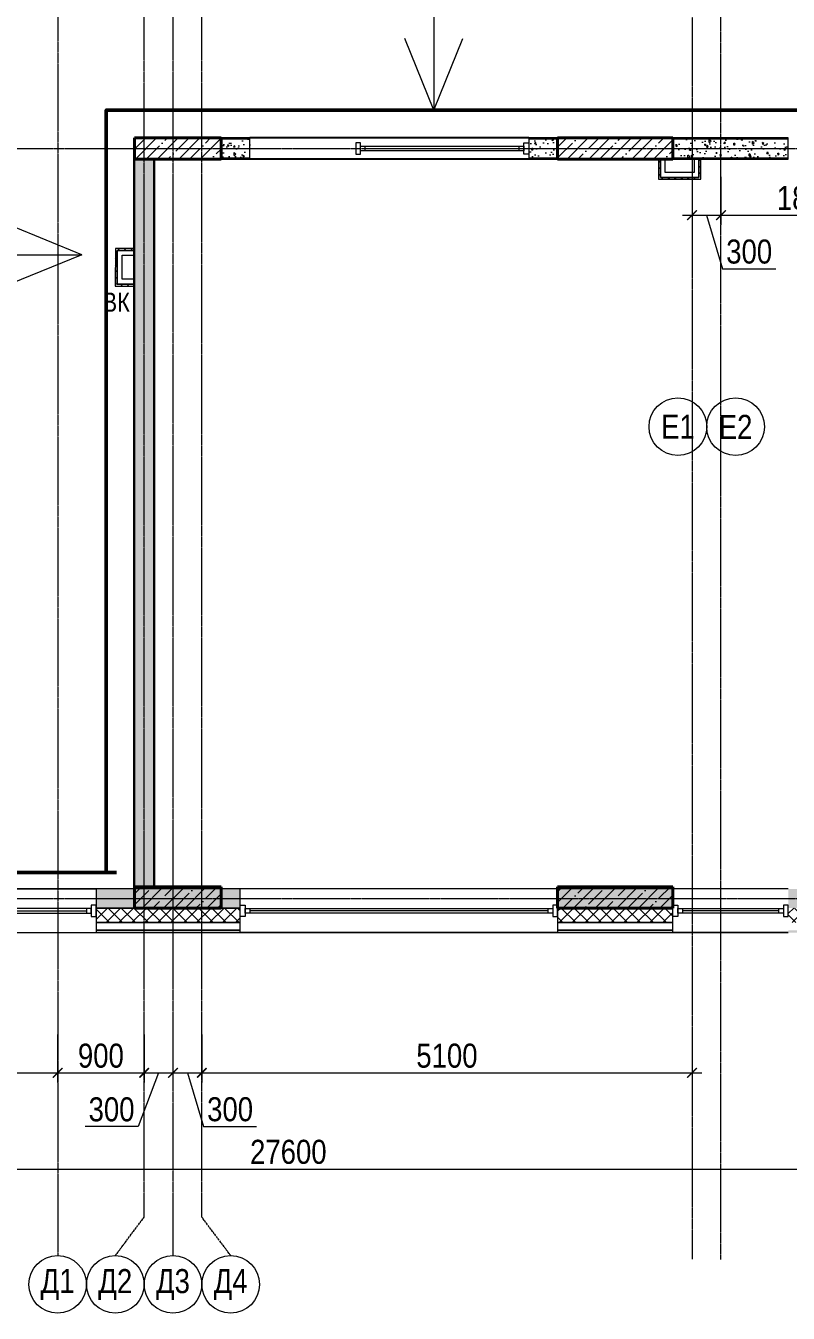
# Model space of a CAD drawing. Header units: millimetres. Extents: x -24360 to 609566, y -391049 to 148426.
# Drawn here: x 205097 to 213029, y -4859 to 8531 of the extents above; entities that cross this region are included whole.
import ezdxf
from ezdxf.enums import TextEntityAlignment as Align

# ---------------------------------------------------------------- set-up
doc = ezdxf.new("R2010")
doc.units = ezdxf.units.MM
doc.linetypes.add('CENTER2', pattern=[28.575, 19.05, -3.175, 3.175, -3.175])
doc.linetypes.add('HIDDEN2', pattern=[4.7625, 3.175, -1.5875])
doc.layers.get('Defpoints').update_dxf_attribs({"color": 140})
for name, color, linetype, lineweight in [('A-Wall_Материал_Газоблок_Контур', 250, 'Continuous', 0), ('АР_Колонны', 70, 'Continuous', 30), ('АР_Окна', 4, 'Continuous', 5), ('АР_Оси_РД_размер', 8, 'Continuous', 0), ('АР_Стены ГКЛ', 1, 'Continuous', 15), ('АР_Стены ЖБ', 7, 'Continuous', 30), ('АР_Стены ПЕНОблок', 52, 'Continuous', 20), ('АР_Тонкая', 254, 'Continuous', 5), ('АР_Утеплитель', 31, 'Continuous', 0), ('АР_Штриховка', 8, 'Continuous', 0), ('ВК_Шахты', 5, 'Continuous', 9), ('Размеры', 7, 'Continuous', 15)]:
    doc.layers.add(name, color=color, linetype=linetype, lineweight=lineweight)
for name, color, linetype, lineweight, true_color in [('АР_Оси_РД_100', 7, 'Continuous', 0, 0x525252), ('РД_Витраж_вн', 7, 'Continuous', 25, 0x148aff), ('РД_проем_инж перемыч_фахверк', 7, 'Continuous', 18, 0xff1f1f)]:
    doc.layers.add(name, color=color, linetype=linetype, lineweight=lineweight, true_color=true_color)
doc.layers.add('РД_Проем', color=230, linetype='Continuous', lineweight=0, plot=False)
doc.styles.add('style1', font='ARIALN.TTF')
doc.styles.add('ккк', font='isocpeur.ttf', dxfattribs={"width": 0.85, "oblique": 15})
doc.dimstyles.new('Dim100_ареал', dxfattribs={"dimscale": 100, "dimtxt": 2.5, "dimasz": 1, "dimexe": 1, "dimexo": 1, "dimgap": 0.5, "dimtad": 1, "dimzin": 12, "dimdsep": 46, "dimtxsty": 'style1', "dimblk": 'ARCHTICK', "dimcen": 1, "dimdle": 1, "dimclrd": 256, "dimclre": 256, "dimaunit": 1, "dimadec": 0, "dimazin": 3, "dimtfac": 1, "dimtmove": 1, "dimatfit": 3, "dimldrblk": 'OPEN30', "dimfxl": 4, "dimfxlon": 1, "dimtolj": 1, "dimtzin": 0, "dimlwd": 9, "dimlwe": 9, "dimarcsym": 0})
pattern_1 = [(45, (194029.4, -14045.81), (-112.2532, 112.2532), []), (45, (194141.65, -14045.81), (-112.2532, 112.2532), [198.4375, -39.6875, 0, -39.6875])]
pattern_2 = [(45, (194029.4, -14045.81), (-33.67596, 33.67596), [])]

# ---------------------------------------------------------------- blocks, each defined once
blk = doc.blocks.new('A-iden')
at = {"linetype": 'Continuous', "lineweight": 5}
blk.add_circle((0, -4), 3, dxfattribs=at)
at = {"color": 0, "linetype": 'Continuous', "lineweight": 20, "style": 'ккк', "width": 0.85}
blk.add_attdef('ID', text='', height=4, dxfattribs=at).set_placement((0.31, -3.85), align=Align.MIDDLE_CENTER)
blk = doc.blocks.new('_ArchTick')
at = {"color": 0, "linetype": 'ByBlock', "const_width": 0.15}
blk.add_lwpolyline([(-0.5, -0.5), (0.5, 0.5)], dxfattribs=at)
blk = doc.blocks.new('*D288')
at = {"layer": 'Defpoints', "color": 0, "lineweight": 15, "transparency": 16777216}
for p in [(201829, -1359), (205429, -1359), (205429, -2359)]:
    blk.add_point(p, dxfattribs=at)
at = {"layer": 'АР_Оси_РД_размер', "lineweight": 9, "transparency": 16777216}
for p, q in [((201829, -1959), (201829, -2459)), ((205429, -1959), (205429, -2459)), ((201729, -2359), (205529, -2359))]:
    blk.add_line(p, q, dxfattribs=at)
at = {"layer": 'АР_Оси_РД_размер', "lineweight": 9, "transparency": 16777216, "xscale": 100, "yscale": 100, "zscale": 100, "rotation": 180}
blk.add_blockref('_ArchTick', (201829, -2359), dxfattribs=at)
at = {"layer": 'АР_Оси_РД_размер', "lineweight": 9, "transparency": 16777216, "xscale": 100, "yscale": 100, "zscale": 100}
blk.add_blockref('_ArchTick', (205429, -2359), dxfattribs=at)
at = {"layer": 'АР_Оси_РД_размер', "color": 0, "transparency": 16777216, "insert": (203629, -2182), "char_height": 250, "attachment_point": 5, "style": 'style1'}
blk.add_mtext('\\A1;3600', dxfattribs=at)
blk = doc.blocks.new('_Open30')
at = {"color": 0, "linetype": 'ByBlock', "lineweight": -2}
for p, q in [((-1, 0.27), (0, 0)), ((0, 0), (-1, -0.27)), ((0, 0), (-1, 0))]:
    blk.add_line(p, q, dxfattribs=at)
blk = doc.blocks.new('*D289')
at = {"layer": 'Defpoints', "color": 0, "lineweight": 15, "transparency": 16777216}
for p in [(205429, -1359), (206329, -1359), (206329, -2359)]:
    blk.add_point(p, dxfattribs=at)
at = {"layer": 'АР_Оси_РД_размер', "lineweight": 9, "transparency": 16777216}
for p, q in [((205429, -1959), (205429, -2459)), ((206329, -1959), (206329, -2459)), ((205329, -2359), (206429, -2359))]:
    blk.add_line(p, q, dxfattribs=at)
at = {"layer": 'АР_Оси_РД_размер', "lineweight": 9, "transparency": 16777216, "xscale": 100, "yscale": 100, "zscale": 100, "rotation": 180}
blk.add_blockref('_ArchTick', (205429, -2359), dxfattribs=at)
at = {"layer": 'АР_Оси_РД_размер', "lineweight": 9, "transparency": 16777216, "xscale": 100, "yscale": 100, "zscale": 100}
blk.add_blockref('_ArchTick', (206329, -2359), dxfattribs=at)
at = {"layer": 'АР_Оси_РД_размер', "color": 0, "transparency": 16777216, "insert": (205879, -2182), "char_height": 250, "attachment_point": 5, "style": 'style1'}
blk.add_mtext('\\A1;900', dxfattribs=at)
blk = doc.blocks.new('*D290')
at = {"layer": 'Defpoints', "color": 0, "lineweight": 15, "transparency": 16777216}
for p in [(206329, -1359), (206629, -1359), (206629, -2359)]:
    blk.add_point(p, dxfattribs=at)
at = {"layer": 'АР_Оси_РД_размер', "lineweight": 9, "transparency": 16777216}
for p, q in [((206329, -1959), (206329, -2459)), ((206629, -1959), (206629, -2459)), ((206229, -2359), (206729, -2359)), ((206479, -2359), (206266, -2917)), ((206266, -2917), (205714, -2917))]:
    blk.add_line(p, q, dxfattribs=at)
at = {"layer": 'АР_Оси_РД_размер', "lineweight": 9, "transparency": 16777216, "xscale": 100, "yscale": 100, "zscale": 100, "rotation": 180}
blk.add_blockref('_ArchTick', (206329, -2359), dxfattribs=at)
at = {"layer": 'АР_Оси_РД_размер', "lineweight": 9, "transparency": 16777216, "xscale": 100, "yscale": 100, "zscale": 100}
blk.add_blockref('_ArchTick', (206629, -2359), dxfattribs=at)
at = {"layer": 'АР_Оси_РД_размер', "color": 0, "transparency": 16777216, "insert": (205990, -2740), "char_height": 250, "attachment_point": 5, "style": 'style1'}
blk.add_mtext('\\A1;300', dxfattribs=at)
blk = doc.blocks.new('*D291')
at = {"layer": 'Defpoints', "color": 0, "lineweight": 15, "transparency": 16777216}
for p in [(206629, -1359), (206929, -1359), (206929, -2359)]:
    blk.add_point(p, dxfattribs=at)
at = {"layer": 'АР_Оси_РД_размер', "lineweight": 9, "transparency": 16777216}
for p, q in [((206629, -1959), (206629, -2459)), ((206929, -1959), (206929, -2459)), ((206529, -2359), (207029, -2359)), ((206779, -2359), (206947, -2917)), ((206947, -2917), (207499, -2917))]:
    blk.add_line(p, q, dxfattribs=at)
at = {"layer": 'АР_Оси_РД_размер', "lineweight": 9, "transparency": 16777216, "xscale": 100, "yscale": 100, "zscale": 100, "rotation": 180}
blk.add_blockref('_ArchTick', (206629, -2359), dxfattribs=at)
at = {"layer": 'АР_Оси_РД_размер', "lineweight": 9, "transparency": 16777216, "xscale": 100, "yscale": 100, "zscale": 100}
blk.add_blockref('_ArchTick', (206929, -2359), dxfattribs=at)
at = {"layer": 'АР_Оси_РД_размер', "color": 0, "transparency": 16777216, "insert": (207223, -2739), "char_height": 250, "attachment_point": 5, "style": 'style1'}
blk.add_mtext('\\A1;300', dxfattribs=at)
blk = doc.blocks.new('*D292')
at = {"layer": 'Defpoints', "color": 0, "lineweight": 15, "transparency": 16777216}
for p in [(206929, -1359), (212029, -1359), (212029, -2359)]:
    blk.add_point(p, dxfattribs=at)
at = {"layer": 'АР_Оси_РД_размер', "lineweight": 9, "transparency": 16777216}
for p, q in [((206929, -1959), (206929, -2459)), ((212029, -1959), (212029, -2459)), ((206829, -2359), (212129, -2359))]:
    blk.add_line(p, q, dxfattribs=at)
at = {"layer": 'АР_Оси_РД_размер', "lineweight": 9, "transparency": 16777216, "xscale": 100, "yscale": 100, "zscale": 100, "rotation": 180}
blk.add_blockref('_ArchTick', (206929, -2359), dxfattribs=at)
at = {"layer": 'АР_Оси_РД_размер', "lineweight": 9, "transparency": 16777216, "xscale": 100, "yscale": 100, "zscale": 100}
blk.add_blockref('_ArchTick', (212029, -2359), dxfattribs=at)
at = {"layer": 'АР_Оси_РД_размер', "color": 0, "transparency": 16777216, "insert": (209479, -2182), "char_height": 250, "attachment_point": 5, "style": 'style1'}
blk.add_mtext('\\A1;5100', dxfattribs=at)
blk = doc.blocks.new('*D293')
at = {"layer": 'Defpoints', "color": 0, "lineweight": 15, "transparency": 16777216}
for p in [(212029, 7561), (212329, 7561), (212329, 6561)]:
    blk.add_point(p, dxfattribs=at)
at = {"layer": 'АР_Оси_РД_размер', "lineweight": 9, "transparency": 16777216}
for p, q in [((212029, 6961), (212029, 6461)), ((212329, 6961), (212329, 6461)), ((211929, 6561), (212429, 6561)), ((212179, 6561), (212347, 6003)), ((212347, 6003), (212899, 6003))]:
    blk.add_line(p, q, dxfattribs=at)
at = {"layer": 'АР_Оси_РД_размер', "lineweight": 9, "transparency": 16777216, "xscale": 100, "yscale": 100, "zscale": 100, "rotation": 180}
blk.add_blockref('_ArchTick', (212029, 6561), dxfattribs=at)
at = {"layer": 'АР_Оси_РД_размер', "lineweight": 9, "transparency": 16777216, "xscale": 100, "yscale": 100, "zscale": 100}
blk.add_blockref('_ArchTick', (212329, 6561), dxfattribs=at)
at = {"layer": 'АР_Оси_РД_размер', "color": 0, "transparency": 16777216, "insert": (212623, 6181), "char_height": 250, "attachment_point": 5, "style": 'style1'}
blk.add_mtext('\\A1;300', dxfattribs=at)
blk = doc.blocks.new('*D294')
at = {"layer": 'Defpoints', "color": 0, "lineweight": 15, "transparency": 16777216}
for p in [(212329, 7561), (214129, 7561), (214129, 6561)]:
    blk.add_point(p, dxfattribs=at)
at = {"layer": 'АР_Оси_РД_размер', "lineweight": 9, "transparency": 16777216}
for p, q in [((212329, 6961), (212329, 6461)), ((214129, 6961), (214129, 6461)), ((212229, 6561), (214229, 6561))]:
    blk.add_line(p, q, dxfattribs=at)
at = {"layer": 'АР_Оси_РД_размер', "lineweight": 9, "transparency": 16777216, "xscale": 100, "yscale": 100, "zscale": 100, "rotation": 180}
blk.add_blockref('_ArchTick', (212329, 6561), dxfattribs=at)
at = {"layer": 'АР_Оси_РД_размер', "lineweight": 9, "transparency": 16777216, "xscale": 100, "yscale": 100, "zscale": 100}
blk.add_blockref('_ArchTick', (214129, 6561), dxfattribs=at)
at = {"layer": 'АР_Оси_РД_размер', "color": 0, "transparency": 16777216, "insert": (213229, 6739), "char_height": 250, "attachment_point": 5, "style": 'style1'}
blk.add_mtext('\\A1;1800', dxfattribs=at)
blk = doc.blocks.new('*D305')
at = {"layer": 'Defpoints', "color": 0, "lineweight": 15, "transparency": 16777216}
for p in [(194029, -1359), (221629, -1359), (221629, -3359)]:
    blk.add_point(p, dxfattribs=at)
at = {"layer": 'АР_Оси_РД_размер', "lineweight": 9, "transparency": 16777216}
for p, q in [((194029, -2959), (194029, -3459)), ((221629, -2959), (221629, -3459)), ((193929, -3359), (221729, -3359))]:
    blk.add_line(p, q, dxfattribs=at)
at = {"layer": 'АР_Оси_РД_размер', "lineweight": 9, "transparency": 16777216, "xscale": 100, "yscale": 100, "zscale": 100, "rotation": 180}
blk.add_blockref('_ArchTick', (194029, -3359), dxfattribs=at)
at = {"layer": 'АР_Оси_РД_размер', "lineweight": 9, "transparency": 16777216, "xscale": 100, "yscale": 100, "zscale": 100}
blk.add_blockref('_ArchTick', (221629, -3359), dxfattribs=at)
at = {"layer": 'АР_Оси_РД_размер', "color": 0, "transparency": 16777216, "insert": (207829, -3182), "char_height": 250, "attachment_point": 5, "style": 'style1'}
blk.add_mtext('\\A1;27600', dxfattribs=at)

msp = doc.modelspace()

# ---------------------------------------------------------------- hatches: boundary and pattern name
at = {"layer": 'АР_Стены ГКЛ', "linetype": 'Continuous', "lineweight": 0, "true_color": 0x000000}
h = msp.add_hatch(dxfattribs=at)
h.set_pattern_fill('ANSI31', color=18, scale=15, style=0)
h.set_pattern_definition([(45, (194029.4, -14045.81), (-33.67596, 33.67596), [])])
h.paths.add_polyline_path([(211679.365, 6934.189), (211699.372, 6954.189), (211699.44, 7144.207), (211679.44, 7144.214)], flags=0)
h = msp.add_hatch(dxfattribs=at)
h.set_pattern_fill('ANSI31', color=18, scale=15, angle=-360, style=0)
h.set_pattern_definition([(45, (194029.4, -14045.81), (-33.67596, 33.67596), [])])
h.paths.add_polyline_path([(212119.4, 7154.189), (212099.4, 7154.189), (212099.4, 6954.189), (212119.4, 6934.189)], flags=0)
h = msp.add_hatch(dxfattribs=at)
h.set_pattern_fill('ANSI31', color=18, scale=15, style=0)
h.set_pattern_definition(pattern_2)
h.paths.add_polyline_path([(212119.4, 6934.189), (212099.4, 6954.189), (211699.372, 6954.189), (211679.365, 6934.189)], flags=0)
h = msp.add_hatch(dxfattribs=at)
h.set_pattern_fill('ANSI31', color=18, scale=15, style=0)
h.set_pattern_definition(pattern_2)
h.paths.add_polyline_path([(206028.662, 5824.189), (206048.708, 5844.189), (206049.515, 6194.211), (206029.561, 6214.22)], flags=0)
h = msp.add_hatch(dxfattribs=at)
h.set_pattern_fill('ANSI31', color=18, scale=15, angle=-360, style=0)
h.set_pattern_definition([(45, (194029.4, -14045.81), (-33.67596, 33.67596), [])])
h.paths.add_polyline_path([(206029.561, 6214.22), (206049.515, 6194.211), (206229.422, 6194.132), (206229.43, 6214.132)], flags=0)
h = msp.add_hatch(dxfattribs=at)
h.set_pattern_fill('ANSI31', color=18, scale=15, angle=360, style=0)
h.set_pattern_definition(pattern_2)
h.paths.add_polyline_path([(206229.4, 5824.189), (206229.4, 5844.189), (206048.708, 5844.189), (206028.662, 5824.189)], flags=0)
at = {"layer": 'АР_Штриховка', "linetype": 'Continuous', "lineweight": 5, "true_color": 0x000000}
h = msp.add_hatch(dxfattribs=at)
h.set_pattern_fill('ANSI35', color=18, scale=25, style=0)
h.set_pattern_definition(pattern_1)
h.paths.add_polyline_path([(207129.4, 7144.189), (207129.4, 7364.189), (206229.4, 7364.189), (206229.4, 7144.189)], flags=0)
at = {"layer": 'АР_Штриховка', "linetype": 'Continuous', "lineweight": 0, "true_color": 0x000000}
h = msp.add_hatch(dxfattribs=at)
h.set_pattern_fill('AR-CONC', color=18, angle=45, style=0)
h.set_pattern_definition([(95, (194029.4, -14045.81), (140.09465, 117.5534), [19.05, -209.55]), (40, (194029.4, -14045.81), (-160.0185, 110.1767), [15.24, -167.6406]), (145.45144, (194041.07, -14036.02), (-19.9238, 227.7301), [16.19, -178.0902]), (91.1842, (193993.48, -14009.9), (221.4102, 161.9534), [28.575, -314.325]), (141.6356, (194011.93, -13996.4), (-7.0866, 342.8268), [24.285, -267.1356]), (36.1842, (193993.48, -14009.9), (-7.0866, 342.8268), [22.86, -251.4597]), (66, (194020.42, -14000.91), (179.52, 34.89515), [19.05, -209.55]), (11, (194020.42, -14000.91), (-86.5399, 173.9412), [15.24, -167.64]), (116.45144, (194035.38, -13998), (92.98, 208.8363), [16.19, -178.09]), (82.5, (194029.4, -14045.81), (-57.60547, 61.97341), [0, -165.608, 0, -170.18, 0, -168.275]), (52.5, (194029.4, -14045.81), (-23.58973, 118.087), [0, -97.028, 0, -161.798, 0, -64.135]), (12.5, (193989.35, -14085.86), (99.92786, 91.8262), [0, -63.5, 0, -198.12, 0, -262.89]), (2.5, (193971.39, -14103.82), (86.7639, 122.7224), [0, -82.55, 0, -131.572, 0, -186.69])])
h.paths.add_polyline_path([(207129.4, 7354.189), (207129.4, 7154.189), (207429.4, 7154.189), (207429.4, 7354.189)], flags=0)
h.paths.add_polyline_path([(210329.4, 7354.189), (210329.4, 7154.189), (210629.4, 7154.189), (210629.4, 7354.189)], flags=0)
at = {"layer": 'АР_Штриховка', "linetype": 'Continuous', "lineweight": 5, "true_color": 0x000000}
h = msp.add_hatch(dxfattribs=at)
h.set_pattern_fill('ANSI35', color=18, scale=25, style=0)
h.set_pattern_definition(pattern_1)
h.paths.add_polyline_path([(211829.4, 7144.189), (211829.4, 7364.189), (210629.4, 7364.189), (210629.4, 7144.189)], flags=0)
at = {"layer": 'АР_Штриховка', "linetype": 'Continuous', "lineweight": 0, "true_color": 0x000000}
h = msp.add_hatch(dxfattribs=at)
h.set_pattern_fill('AR-CONC', color=18, angle=45, style=0)
h.set_pattern_definition([(95, (194029.4, -14045.81), (140.09465, 117.5534), [19.05, -209.55]), (40, (194029.4, -14045.81), (-160.0185, 110.1767), [15.24, -167.6406]), (145.45144, (194041.07, -14036.02), (-19.9238, 227.7301), [16.19, -178.0902]), (91.1842, (193993.48, -14009.9), (221.4102, 161.9534), [28.575, -314.325]), (141.6356, (194011.93, -13996.4), (-7.0866, 342.8268), [24.285, -267.1356]), (36.1842, (193993.48, -14009.9), (-7.0866, 342.8268), [22.86, -251.4597]), (66, (194020.42, -14000.91), (179.52, 34.89515), [19.05, -209.55]), (11, (194020.42, -14000.91), (-86.5399, 173.9412), [15.24, -167.64]), (116.45144, (194035.38, -13998), (92.98, 208.8363), [16.19, -178.0899]), (82.5, (194029.4, -14045.81), (-57.60547, 61.97341), [0, -165.608, 0, -170.18, 0, -168.275]), (52.5, (194029.4, -14045.81), (-23.58973, 118.087), [0, -97.028, 0, -161.798, 0, -64.135]), (12.5, (193989.35, -14085.86), (99.92786, 91.8262), [0, -63.5, 0, -198.12, 0, -262.89]), (2.5, (193971.39, -14103.82), (86.7639, 122.7224), [0, -82.55, 0, -131.572, 0, -186.69])])
h.paths.add_polyline_path([(211829.4, 7354.189), (211829.4, 7154.189), (213029.4, 7154.189), (213029.4, 7354.189)], flags=0)
h = msp.add_hatch(dxfattribs=at)
h.set_pattern_fill('AR-CONC', color=18, angle=45, style=0)
h.set_pattern_definition([(95, (194029.4, -14045.81), (140.09465, 117.5534), [19.05, -209.55]), (40, (194029.4, -14045.81), (-160.0185, 110.1767), [15.24, -167.6406]), (145.45144, (194041.07, -14036.02), (-19.9238, 227.7301), [16.19, -178.0902]), (91.1842, (193993.48, -14009.9), (221.4102, 161.9534), [28.575, -314.325]), (141.6356, (194011.93, -13996.4), (-7.0866, 342.8268), [24.285, -267.1356]), (36.1842, (193993.48, -14009.9), (-7.0866, 342.8268), [22.86, -251.4597]), (66, (194020.42, -14000.91), (179.52, 34.89515), [19.05, -209.55]), (11, (194020.42, -14000.91), (-86.5399, 173.9412), [15.24, -167.64]), (116.45145, (194035.38, -13998), (92.98, 208.8363), [16.19, -178.09]), (82.5, (194029.4, -14045.81), (-57.60547, 61.97341), [0, -165.608, 0, -170.18, 0, -168.275]), (52.5, (194029.4, -14045.81), (-23.58973, 118.087), [0, -97.028, 0, -161.798, 0, -64.135]), (12.5, (193989.35, -14085.86), (99.92786, 91.8262), [0, -63.5, 0, -198.12, 0, -262.89]), (2.5, (193971.39, -14103.82), (86.7639, 122.7224), [0, -82.55, 0, -131.572, 0, -186.69])])
h.paths.add_polyline_path([(206229.4, -425.811), (206429.4, -425.811), (206429.4, 7144.189), (206229.4, 7144.189)], flags=0)
h = msp.add_hatch(dxfattribs=at)
h.set_pattern_fill('AR-CONC', color=18, angle=-360, style=0)
h.set_pattern_definition([(50, (194029.4, -14045.81), (182.1847, -15.9391), [19.05, -209.55]), (355, (194029.4, -14045.81), (-35.2434, 191.0568), [15.24, -167.6406]), (100.45144, (194044.58, -14047.14), (146.9412, 175.1178), [16.19, -178.0902]), (46.1842, (194029.4, -13995), (271.079, -42.0423), [28.575, -314.325]), (96.6356, (194052, -13998.51), (237.4041, 247.4261), [24.285, -267.1356]), (351.1842, (194029.4, -13995), (237.4041, 247.426), [22.86, -251.4597]), (21, (194054.8, -14007.71), (151.6144, -102.2652), [19.05, -209.55]), (326, (194054.8, -14007.71), (61.802, 184.188), [15.24, -167.64]), (71.45144, (194067.43, -14016.23), (213.4164, 81.9228), [16.19, -178.0899]), (37.5, (194029.4, -14045.81), (3.0886, 84.55504), [0, -165.608, 0, -170.18, 0, -168.275]), (7.5, (194029.4, -14045.81), (66.81966, 100.18057), [0, -97.028, 0, -161.798, 0, -64.135]), (327.5, (193972.76, -14045.81), (135.5906, -5.72874), [0, -63.5, 0, -198.12, 0, -262.89]), (317.5, (193947.36, -14045.81), (148.1292, 25.4265), [0, -82.55, 0, -131.572, 0, -186.69])])
h.paths.add_polyline_path([(220829.4, -645.811), (220829.4, -445.811), (220229.4, -445.811), (220229.4, -645.811)], flags=0)
h.paths.add_polyline_path([(218129.4, -645.811), (218129.4, -445.811), (217229.398, -445.811), (217229.398, -645.811)], flags=0)
h.paths.add_polyline_path([(213929.398, -645.811), (213929.398, -445.811), (213029.4, -445.811), (213029.4, -645.811)], flags=0)
h.paths.add_polyline_path([(211829.4, -645.811), (211829.4, -445.811), (210629.4, -445.811), (210629.4, -645.811)], flags=0)
h.paths.add_polyline_path([(207329.4, -645.811), (207329.4, -445.811), (205829.4, -445.811), (205829.4, -645.811)], flags=0)
h.paths.add_polyline_path([(204629.4, -645.811), (204629.4, -445.811), (203729.4, -445.811), (203729.4, -645.811)], flags=0)
h.paths.add_polyline_path([(202229.4, -645.811), (202229.4, -445.811), (201929.4, -445.811), (201929.4, -645.811)], flags=0)
at = {"layer": 'АР_Штриховка', "linetype": 'Continuous', "lineweight": 5, "true_color": 0x000000}
h = msp.add_hatch(dxfattribs=at)
h.set_pattern_fill('ANSI35', color=18, scale=25, style=0)
h.set_pattern_definition(pattern_1)
h.paths.add_polyline_path([(207129.4, -645.811), (207129.4, -425.811), (206229.4, -425.811), (206229.4, -645.811)], flags=0)
h = msp.add_hatch(dxfattribs=at)
h.set_pattern_fill('ANSI35', color=18, scale=25, style=0)
h.set_pattern_definition(pattern_1)
h.paths.add_polyline_path([(211829.4, -645.811), (211829.4, -425.811), (210629.4, -425.811), (210629.4, -645.811)], flags=0)
at = {"layer": 'АР_Штриховка', "linetype": 'Continuous', "lineweight": 0, "true_color": 0x000000}
h = msp.add_hatch(dxfattribs=at)
h.set_pattern_fill('ANSI37', color=18, scale=30, angle=-360, style=0)
h.set_pattern_definition([(45, (194029.4, -14045.81), (-67.35192, 67.35192), []), (135, (194029.4, -14045.81), (-67.35192, -67.35192), [])])
h.paths.add_polyline_path([(220829.4, -795.811), (220829.4, -645.811), (220229.4, -645.811), (220229.4, -795.811)], flags=0)
h.paths.add_polyline_path([(218129.4, -795.811), (218129.4, -645.811), (217229.398, -645.811), (217229.398, -795.811)], flags=0)
h.paths.add_polyline_path([(213929.398, -795.811), (213929.398, -645.811), (213029.4, -645.811), (213029.4, -795.811)], flags=0)
h.paths.add_polyline_path([(211829.4, -795.811), (211829.4, -645.811), (210629.4, -645.811), (210629.4, -795.811)], flags=0)
h.paths.add_polyline_path([(207329.4, -795.811), (207329.4, -645.811), (205829.4, -645.811), (205829.4, -795.811)], flags=0)
h.paths.add_polyline_path([(204629.4, -795.811), (204629.4, -645.811), (203729.4, -645.811), (203729.4, -795.811)], flags=0)
h.paths.add_polyline_path([(202229.4, -795.811), (202229.4, -645.811), (201929.4, -645.811), (201929.4, -795.811)], flags=0)
h = msp.add_hatch(dxfattribs=at)
h.set_pattern_fill('_U', color=18, angle=-360, style=0, pattern_type=0)
h.set_pattern_definition([(360, (194029.3997, -14045.8112), (4e-16, 1), [])])
h.paths.add_polyline_path([(220829.4, -900.811), (220829.4, -875.811), (220229.4, -875.811), (220229.4, -900.811)], flags=0)
h.paths.add_polyline_path([(218129.4, -900.811), (218129.4, -875.811), (217229.398, -875.811), (217229.398, -900.811)], flags=0)
h.paths.add_polyline_path([(213929.398, -900.811), (213929.398, -875.811), (213029.4, -875.811), (213029.4, -900.811)], flags=0)
h.paths.add_polyline_path([(211829.4, -900.811), (211829.4, -875.811), (210629.4, -875.811), (210629.4, -900.811)], flags=0)
h.paths.add_polyline_path([(207329.4, -900.811), (207329.4, -875.811), (205829.4, -875.811), (205829.4, -900.811)], flags=0)
h.paths.add_polyline_path([(204629.4, -900.811), (204629.4, -875.811), (203729.4, -875.811), (203729.4, -900.811)], flags=0)
h.paths.add_polyline_path([(202229.4, -900.811), (202229.4, -875.811), (201929.4, -875.811), (201929.4, -900.811)], flags=0)

# ---------------------------------------------------------------- linework, layer by layer
at = {"color": 1, "lineweight": 50}
msp.add_lwpolyline([(206042.4, -275.811), (202078.4, -275.811), (202078.4, 9068.189), (202078.4, 9068.189), (194369.596, 9075.338), (194369.596, 12354.189), (202136.4, 12354.189), (202136.4, 24447.189), (205929.4, 24447.189), (205935.661, 19894.309), (205113.4, 19894.309), (205113.4, 18084.189), (205113.4, 11048.189), (214583.4, 11048.189), (214549.4, 12020.189), (220516.4, 12020.189), (220516.4, 11607.189), (221261.4, 11607.189), (221261.4, 8031.189), (220463.4, 8031.189), (220463.4, 7654.189), (205935.4, 7654.189), (205935.4, -275.811)], dxfattribs=at)
at = {"layer": 'A-Wall_Материал_Газоблок_Контур', "color": 18, "linetype": 'Continuous', "lineweight": 0, "true_color": 0x000000}
for p, q in [((205829.4, -445.811), (204629.4, -445.811)), ((210629.4, -445.811), (207329.4, -445.811)), ((213029.4, -445.811), (211829.4, -445.811)), ((204629.4, -900.811), (205829.4, -900.811)), ((207329.4, -900.811), (210629.4, -900.811)), ((211829.4, -900.811), (213029.4, -900.811))]:
    msp.add_line(p, q, dxfattribs=at)
at = {"layer": 'АР_Колонны', "color": 18, "linetype": 'HIDDEN2', "lineweight": 25, "true_color": 0x000000}
for p, q in [((206229.4, 7364.189), (207129.4, 7364.189)), ((206229.4, 7144.189), (206229.4, 7364.189)), ((207129.4, 7364.189), (207129.4, 7144.189)), ((210629.4, 7364.189), (211829.4, 7364.189)), ((210629.4, 7144.189), (210629.4, 7364.189)), ((211829.4, 7364.189), (211829.4, 7144.189)), ((207129.4, 7144.189), (206229.4, 7144.189)), ((211829.4, 7144.189), (210629.4, 7144.189)), ((206229.4, -425.811), (207129.4, -425.811)), ((206229.4, -645.811), (206229.4, -425.811)), ((207129.4, -425.811), (207129.4, -645.811)), ((210629.4, -425.811), (211829.4, -425.811)), ((210629.4, -645.811), (210629.4, -425.811)), ((211829.4, -425.811), (211829.4, -645.811)), ((207129.4, -645.811), (206229.4, -645.811)), ((211829.4, -645.811), (210629.4, -645.811))]:
    msp.add_line(p, q, dxfattribs=at)
at = {"layer": 'АР_Колонны', "color": 18, "linetype": 'Continuous', "lineweight": 30, "true_color": 0x000000}
for p, q in [((206229.4, 7364.189), (206229.4, 7144.189)), ((207129.4, 7364.189), (206229.4, 7364.189)), ((207129.4, 7144.189), (207129.4, 7364.189)), ((210629.4, 7364.189), (210629.4, 7144.189)), ((211829.4, 7364.189), (210629.4, 7364.189)), ((211829.4, 7144.189), (211829.4, 7364.189)), ((206229.4, 7144.189), (207129.4, 7144.189)), ((210629.4, 7144.189), (211829.4, 7144.189)), ((206229.4, -425.811), (206229.4, -645.811)), ((207129.4, -425.811), (206229.4, -425.811)), ((207129.4, -645.811), (207129.4, -425.811)), ((210629.4, -425.811), (210629.4, -645.811)), ((211829.4, -425.811), (210629.4, -425.811)), ((211829.4, -645.811), (211829.4, -425.811)), ((206229.4, -645.811), (207129.4, -645.811)), ((210629.4, -645.811), (211829.4, -645.811))]:
    msp.add_line(p, q, dxfattribs=at)
at = {"layer": 'АР_Окна', "color": 18, "linetype": 'Continuous', "lineweight": 5, "true_color": 0x000000}
for p, q in [((208529.4, 7364.189), (210329.4, 7364.189)), ((208629.4, 7229.189), (208629.4, 7279.189)), ((208629.4, 7254.189), (210229.4, 7254.189)), ((210229.4, 7229.189), (210229.4, 7279.189)), ((208529.4, 7144.189), (210329.4, 7144.189)), ((204629.4, -445.811), (205829.4, -445.811)), ((210629.4, -445.811), (207329.4, -445.811)), ((213029.4, -445.811), (211829.4, -445.811)), ((205729.4, -648.311), (205729.4, -698.311)), ((207429.4, -648.311), (207429.4, -698.311)), ((210529.4, -648.311), (210529.4, -698.311)), ((211929.4, -648.311), (211929.4, -698.311)), ((212929.4, -648.311), (212929.4, -698.311)), ((204729.4, -673.311), (205729.4, -673.311)), ((210529.4, -673.311), (207429.4, -673.311)), ((212929.4, -673.311), (211929.4, -673.311)), ((204629.4, -900.811), (205829.4, -900.811)), ((210629.4, -900.811), (207329.4, -900.811)), ((213029.4, -900.811), (211829.4, -900.811))]:
    msp.add_line(p, q, dxfattribs=at)
for points in [[(208579.4, 7314.189), (208529.4, 7314.189), (208529.4, 7194.189), (208579.4, 7194.189)], [(208579.4, 7229.189), (208579.4, 7279.189), (210279.4, 7279.189), (210279.4, 7229.189)], [(210279.4, 7314.189), (210329.4, 7314.189), (210329.4, 7194.189), (210279.4, 7194.189)], [(204679.4, -648.311), (204679.4, -698.311), (205779.4, -698.311), (205779.4, -648.311)], [(205779.4, -733.311), (205829.4, -733.311), (205829.4, -613.311), (205779.4, -613.311)], [(207379.4, -733.311), (207329.4, -733.311), (207329.4, -613.311), (207379.4, -613.311)], [(210579.4, -648.311), (210579.4, -698.311), (207379.4, -698.311), (207379.4, -648.311)], [(210579.4, -733.311), (210629.4, -733.311), (210629.4, -613.311), (210579.4, -613.311)], [(211879.4, -733.311), (211829.4, -733.311), (211829.4, -613.311), (211879.4, -613.311)], [(212979.4, -648.311), (212979.4, -698.311), (211879.4, -698.311), (211879.4, -648.311)], [(212979.4, -733.311), (213029.4, -733.311), (213029.4, -613.311), (212979.4, -613.311)]]:
    msp.add_lwpolyline(points, close=True, dxfattribs=at)
at = {"layer": 'АР_Оси_РД_100', "linetype": 'CENTER2'}
for p, q in [((188074.442, 7254.189), (223584.4, 7254.189)), ((188074.442, -545.811), (223584.4, -545.811))]:
    msp.add_line(p, q, dxfattribs=at)
for points in [[(206029.52, -4259.177), (206329.4, -3859.177), (206329.4, 29754.189)], [(206629.4, -4259.177), (206629.4, 29624.189)], [(207229.4, -4259.177), (206929.4, -3859.177), (206929.4, 29604.307)], [(212029.4, 28954.189), (212029.4, -4298.268)], [(212329.4, -4300.487), (212329.4, 28954.189)], [(205429.4, 28854.189), (205429.4, -4259.177)]]:
    msp.add_lwpolyline(points, dxfattribs=at)
at = {"layer": 'АР_Стены ГКЛ', "color": 18, "linetype": 'Continuous', "lineweight": 5, "true_color": 0x000000}
for p, q in [((211679.44, 7144.214), (211679.365, 6934.189)), ((211699.44, 7144.207), (211679.44, 7144.214)), ((211699.44, 7144.207), (211699.372, 6954.189)), ((211699.372, 6954.189), (211699.44, 7144.207)), ((211749.44, 7144.189), (211699.44, 7144.207)), ((211749.39, 7004.189), (211749.44, 7144.189)), ((212099.4, 7154.189), (212049.4, 7154.189)), ((212049.4, 7154.189), (212049.4, 7004.189)), ((212099.4, 6954.189), (212099.4, 7154.189)), ((212119.4, 7154.189), (212099.4, 7154.189)), ((212099.4, 7154.189), (212099.4, 6954.189)), ((212119.4, 6934.189), (212119.4, 7154.189)), ((212049.4, 7004.189), (211749.39, 7004.189)), ((211679.365, 6934.189), (212119.4, 6934.189)), ((211699.372, 6954.189), (212099.4, 6954.189)), ((212099.4, 6954.189), (211699.372, 6954.189)), ((206029.561, 6214.22), (206028.662, 5824.189)), ((206229.43, 6214.132), (206029.561, 6214.22)), ((206049.515, 6194.211), (206048.708, 5844.189)), ((206048.708, 5844.189), (206049.515, 6194.211)), ((206229.422, 6194.132), (206049.515, 6194.211)), ((206049.515, 6194.211), (206229.422, 6194.132)), ((206229.4, 6144.132), (206229.422, 6194.132)), ((206229.422, 6194.132), (206229.43, 6214.132)), ((206098.823, 5894.189), (206099.4, 6144.189)), ((206099.4, 6144.189), (206229.4, 6144.132)), ((206229.4, 5894.189), (206098.823, 5894.189)), ((206229.4, 5844.189), (206229.4, 5894.189)), ((206028.662, 5824.189), (206229.4, 5824.189)), ((206048.708, 5844.189), (206229.4, 5844.189)), ((206229.4, 5844.189), (206048.708, 5844.189)), ((206229.4, 5824.189), (206229.4, 5844.189))]:
    msp.add_line(p, q, dxfattribs=at)
at = {"layer": 'АР_Стены ЖБ', "color": 18, "linetype": 'Continuous', "lineweight": 40, "true_color": 0x000000}
for p, q in [((207129.4, 7364.189), (206229.4, 7364.189)), ((206229.4, 7364.189), (206229.4, 7144.189)), ((207129.4, 7144.189), (207129.4, 7364.189)), ((211829.4, 7364.189), (210629.4, 7364.189)), ((210629.4, 7364.189), (210629.4, 7144.189)), ((211829.4, 7144.189), (211829.4, 7364.189)), ((206229.4, 7144.189), (207129.4, 7144.189)), ((210629.4, 7144.189), (211829.4, 7144.189)), ((207129.4, -425.811), (206229.4, -425.811)), ((206229.4, -425.811), (206229.4, -645.811)), ((207129.4, -645.811), (207129.4, -425.811)), ((211829.4, -425.811), (210629.4, -425.811)), ((210629.4, -425.811), (210629.4, -645.811)), ((211829.4, -645.811), (211829.4, -425.811)), ((206229.4, -645.811), (207129.4, -645.811)), ((210629.4, -645.811), (211829.4, -645.811))]:
    msp.add_line(p, q, dxfattribs=at)
at = {"layer": 'АР_Стены ПЕНОблок', "color": 18, "linetype": 'Continuous', "lineweight": 20, "true_color": 0x000000}
for p, q in [((207129.4, 7354.189), (207129.4, 7154.189)), ((207429.4, 7354.189), (207129.4, 7354.189)), ((207429.4, 7154.189), (207429.4, 7354.189)), ((210329.4, 7354.189), (210329.4, 7154.189)), ((210629.4, 7354.189), (210329.4, 7354.189)), ((210629.4, 7154.189), (210629.4, 7354.189)), ((211829.4, 7354.189), (211829.4, 7154.189)), ((213029.4, 7354.189), (211829.4, 7354.189)), ((213029.4, 7154.189), (213029.4, 7354.189)), ((206429.4, 7144.189), (206229.4, 7144.189)), ((206229.4, 7144.189), (206229.4, -425.811)), ((206429.4, -425.811), (206429.4, 7144.189)), ((207129.4, 7154.189), (207429.4, 7154.189)), ((210329.4, 7154.189), (210629.4, 7154.189)), ((211829.4, 7154.189), (213029.4, 7154.189)), ((207329.4, -445.811), (205829.4, -445.811)), ((205829.4, -445.811), (205829.4, -645.811)), ((206229.4, -425.811), (206429.4, -425.811)), ((207329.4, -645.811), (207329.4, -445.811)), ((211829.4, -445.811), (210629.4, -445.811)), ((210629.4, -445.811), (210629.4, -645.811)), ((211829.4, -645.811), (211829.4, -445.811)), ((205829.4, -645.811), (207329.4, -645.811)), ((210629.4, -645.811), (211829.4, -645.811))]:
    msp.add_line(p, q, dxfattribs=at)
at = {"layer": 'АР_Тонкая', "color": 18, "linetype": 'Continuous', "lineweight": 0, "true_color": 0x000000}
for p, q in [((207129.4, 7364.189), (207129.4, 7354.189)), ((207429.4, 7364.189), (207129.4, 7364.189)), ((207129.4, 7354.189), (207429.4, 7354.189)), ((207429.4, 7354.189), (207429.4, 7364.189)), ((210329.4, 7364.189), (210329.4, 7354.189)), ((210629.4, 7364.189), (210329.4, 7364.189)), ((210329.4, 7354.189), (210629.4, 7354.189)), ((210629.4, 7354.189), (210629.4, 7364.189)), ((211829.4, 7364.189), (211829.4, 7354.189)), ((213029.4, 7364.189), (211829.4, 7364.189)), ((211829.4, 7354.189), (213029.4, 7354.189)), ((213029.4, 7354.189), (213029.4, 7364.189)), ((206229.4, 7144.189), (206219.4, 7144.189)), ((206219.4, 7144.189), (206219.4, -425.811)), ((206229.4, -425.811), (206229.4, 7144.189)), ((206439.4, 7144.189), (206429.4, 7144.189)), ((206429.4, 7144.189), (206429.4, -425.811)), ((206439.4, -425.811), (206439.4, 7144.189)), ((207129.4, 7154.189), (207129.4, 7144.189)), ((207429.4, 7154.189), (207129.4, 7154.189)), ((207129.4, 7144.189), (207429.4, 7144.189)), ((207429.4, 7144.189), (207429.4, 7154.189)), ((210329.4, 7154.189), (210329.4, 7144.189)), ((210629.4, 7154.189), (210329.4, 7154.189)), ((210329.4, 7144.189), (210629.4, 7144.189)), ((210629.4, 7144.189), (210629.4, 7154.189)), ((211829.4, 7154.189), (211829.4, 7144.189)), ((213029.4, 7154.189), (211829.4, 7154.189)), ((211829.4, 7144.189), (213029.4, 7144.189)), ((213029.4, 7144.189), (213029.4, 7154.189)), ((206219.4, -425.811), (206229.4, -425.811)), ((206429.4, -425.811), (206439.4, -425.811))]:
    msp.add_line(p, q, dxfattribs=at)
at = {"layer": 'АР_Тонкая', "color": 18, "linetype": 'Continuous', "lineweight": 5, "true_color": 0x000000}
for p, q in [((207329.4, -795.811), (205829.4, -795.811)), ((205829.4, -795.811), (205829.4, -875.811)), ((207329.4, -875.811), (207329.4, -795.811)), ((211829.4, -795.811), (210629.4, -795.811)), ((210629.4, -795.811), (210629.4, -875.811)), ((211829.4, -875.811), (211829.4, -795.811)), ((205829.4, -875.811), (207329.4, -875.811)), ((207329.4, -875.811), (205829.4, -875.811)), ((205829.4, -875.811), (205829.4, -900.811)), ((205829.4, -900.811), (207329.4, -900.811)), ((207329.4, -900.811), (207329.4, -875.811)), ((210629.4, -875.811), (211829.4, -875.811)), ((211829.4, -875.811), (210629.4, -875.811)), ((210629.4, -875.811), (210629.4, -900.811)), ((210629.4, -900.811), (211829.4, -900.811)), ((211829.4, -900.811), (211829.4, -875.811))]:
    msp.add_line(p, q, dxfattribs=at)
at = {"layer": 'АР_Утеплитель', "color": 18, "linetype": 'Continuous', "lineweight": 0, "true_color": 0x000000}
for p, q in [((207329.4, -645.811), (205829.4, -645.811)), ((205829.4, -645.811), (205829.4, -795.811)), ((207329.4, -795.811), (207329.4, -645.811)), ((211829.4, -645.811), (210629.4, -645.811)), ((210629.4, -645.811), (210629.4, -795.811)), ((211829.4, -795.811), (211829.4, -645.811)), ((205829.4, -795.811), (207329.4, -795.811)), ((210629.4, -795.811), (211829.4, -795.811))]:
    msp.add_line(p, q, dxfattribs=at)
at = {"layer": 'Размеры'}
for points in [[(209342.508, 10258.277), (209342.508, 7654.189)], [(209342.508, 7654.189), (209039.233, 8397.361)], [(209342.508, 7654.189), (209645.783, 8397.361)], [(205682.49, 6149.874), (204939.317, 6453.149)], [(203078.401, 6149.874), (205682.49, 6149.874)], [(205682.49, 6149.874), (204939.317, 5846.599)]]:
    msp.add_lwpolyline(points, dxfattribs=at)
at = {"layer": 'РД_Витраж_вн', "color": 18, "linetype": 'Continuous', "lineweight": 25, "true_color": 0x000000}
for p, q in [((210329.4, 7364.189), (207429.4, 7364.189)), ((210329.4, 7144.189), (207429.4, 7144.189))]:
    msp.add_line(p, q, dxfattribs=at)
at = {"layer": 'РД_Проем', "color": 18, "linetype": 'Continuous', "lineweight": 0, "true_color": 0x000000}
for p, q in [((210329.4, 7364.189), (207429.4, 7364.189)), ((210329.4, 7144.189), (207429.4, 7144.189))]:
    msp.add_line(p, q, dxfattribs=at)
at = {"layer": 'РД_проем_инж перемыч_фахверк', "color": 18, "linetype": 'Continuous', "lineweight": 18, "true_color": 0x000000}
for p, q in [((207429.4, 7364.189), (210329.4, 7364.189)), ((207429.4, 7144.189), (210329.4, 7144.189))]:
    msp.add_line(p, q, dxfattribs=at)

# ---------------------------------------------------------------- block references
at = {"layer": 'АР_Оси_РД_100', "color": 0}
ref = msp.add_blockref('A-iden', (211881.321, 4760.967), dxfattribs=dict(at, xscale=100, yscale=100, zscale=100))
ref.add_attrib('ID', 'Е1', dxfattribs={"layer": '0', "linetype": 'Continuous', "height": 250, "style": 'style1'}).set_placement((211881.321, 4360.967), align=Align.MIDDLE)
ref = msp.add_blockref('A-iden', (212481.321, 4760.967), dxfattribs=dict(at, xscale=100, yscale=100, zscale=100))
ref.add_attrib('ID', 'Е2', dxfattribs={"layer": '0', "linetype": 'Continuous', "height": 250, "style": 'style1'}).set_placement((212481.321, 4360.967), align=Align.MIDDLE)
ref = msp.add_blockref('A-iden', (205428.666, -4159.176), dxfattribs=dict(at, xscale=100, yscale=100, zscale=100))
ref.add_attrib('ID', 'Д1', dxfattribs={"layer": '0', "linetype": 'Continuous', "height": 250, "style": 'style1'}).set_placement((205428.666, -4559.176), align=Align.MIDDLE)
ref = msp.add_blockref('A-iden', (206028.666, -4159.176), dxfattribs=dict(at, xscale=100, yscale=100, zscale=100))
ref.add_attrib('ID', 'Д2', dxfattribs={"layer": '0', "linetype": 'Continuous', "height": 250, "style": 'style1'}).set_placement((206028.666, -4559.176), align=Align.MIDDLE)
ref = msp.add_blockref('A-iden', (206628.666, -4159.176), dxfattribs=dict(at, xscale=100, yscale=100, zscale=100))
ref.add_attrib('ID', 'Д3', dxfattribs={"layer": '0', "linetype": 'Continuous', "height": 250, "style": 'style1'}).set_placement((206628.666, -4559.176), align=Align.MIDDLE)
ref = msp.add_blockref('A-iden', (207228.666, -4159.176), dxfattribs=dict(at, xscale=100, yscale=100, zscale=100))
ref.add_attrib('ID', 'Д4', dxfattribs={"layer": '0', "linetype": 'Continuous', "height": 250, "style": 'style1'}).set_placement((207228.666, -4559.176), align=Align.MIDDLE)

# ---------------------------------------------------------------- texts
at = {"layer": 'ВК_Шахты', "color": 18, "lineweight": 50, "true_color": 0x000000, "style": 'style1'}
msp.add_text('ВК', height=200, dxfattribs=at).set_placement((205895.018, 5556.024))

# ---------------------------------------------------------------- dimensions: what is measured, and where the dimension line sits
at = {"layer": 'АР_Оси_РД_размер'}
for base, p1, p2, picture, middle in [((212329.4, 6560.966), (212029.4, 7560.966), (212329.4, 7560.966), '*D293', (212396.779, 6180.679)), ((214129.4, 6560.966), (212329.4, 7560.966), (214129.4, 7560.966), '*D294', (213229.4, 6738.609)), ((221629.4, -3359.177), (194029.4, -1359.177), (221629.4, -1359.177), '*D305', (207829.4, -3181.534)), ((205429.4, -2359.177), (201829.4, -1359.177), (205429.4, -1359.177), '*D288', (203629.4, -2181.534)), ((206329.4, -2359.177), (205429.4, -1359.177), (206329.4, -1359.177), '*D289', (205879.4, -2181.534)), ((206929.4, -2359.177), (206629.4, -1359.177), (206929.4, -1359.177), '*D291', (206996.779, -2739.463)), ((212029.4, -2359.177), (206929.4, -1359.177), (212029.4, -1359.177), '*D292', (209479.4, -2181.534))]:
    dim = msp.add_linear_dim(base=base, p1=p1, p2=p2, dimstyle='Dim100_ареал', dxfattribs=at)
    dim.commit()
    dim.dimension.update_dxf_attribs({"geometry": picture, "text_midpoint": middle})
dim = msp.add_linear_dim(base=(206629.4, -2359.177), p1=(206329.4, -1359.177), p2=(206629.4, -1359.177), dimstyle='Dim100_ареал', dxfattribs=at)
dim.commit()
dim.dimension.update_dxf_attribs({"geometry": '*D290', "text_midpoint": (206215.996, -2917.471), "dimtype": 160})

doc.saveas('drawing.dxf')
